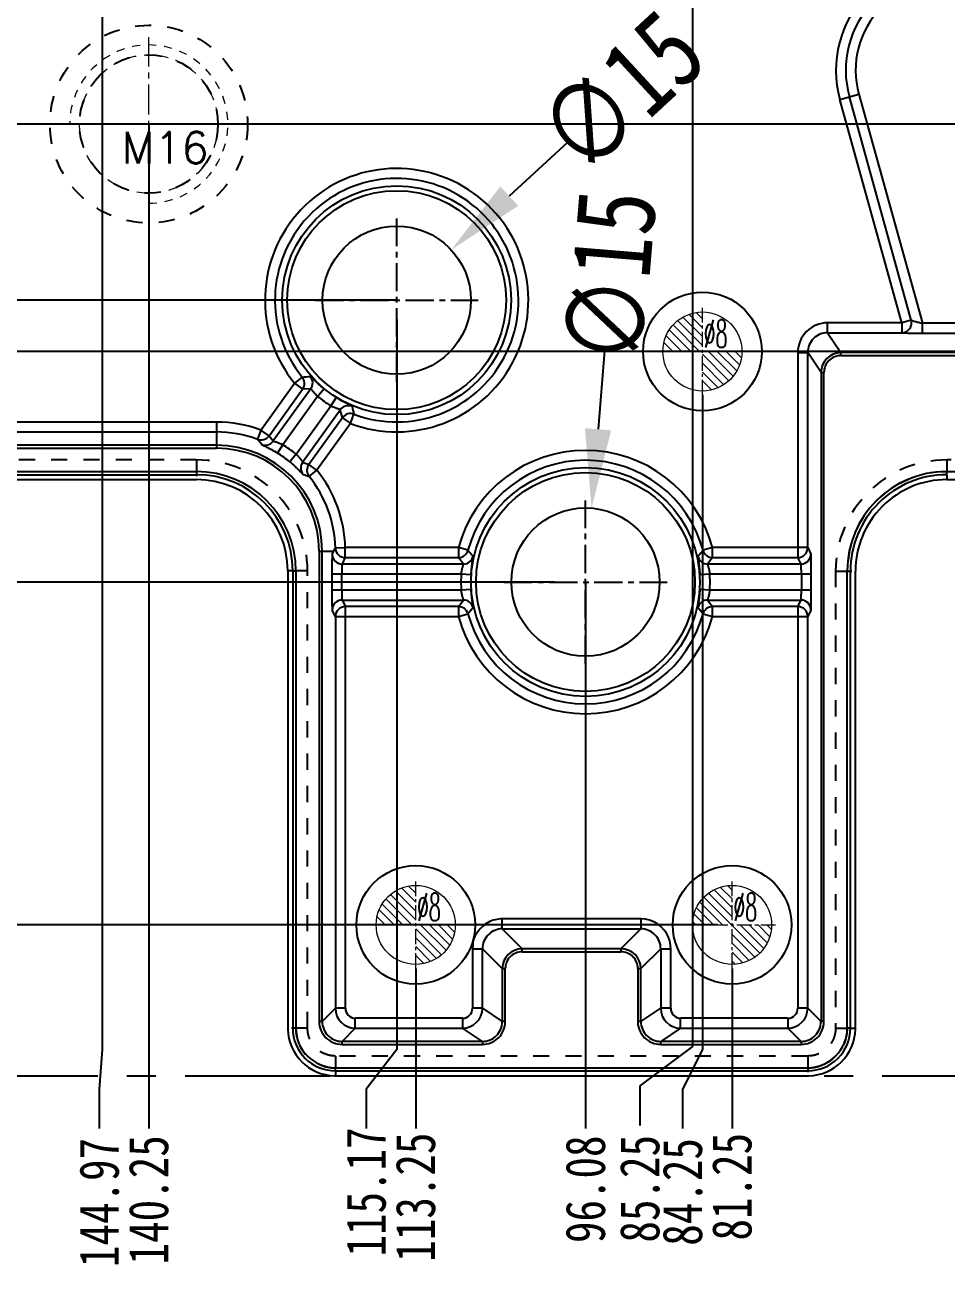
# Model space of a CAD drawing. Header units: millimetres. Extents: x -1265 to 1982, y -12197 to 1934.
# Drawn here: x -83.4 to 9.8, y -4244.5 to -4117.1 of the extents above; entities that cross this region are included whole.
import ezdxf
from ezdxf.enums import TextEntityAlignment as Align

# ---------------------------------------------------------------- set-up
doc = ezdxf.new("R2010")
doc.units = ezdxf.units.MM
doc.header["$LTSCALE"] = 16.335
doc.header["$PDMODE"] = 3
doc.header["$PDSIZE"] = 0.3125
doc.linetypes.add('CENTER', pattern=[0.6, 0.375, -0.075, 0.075, -0.075])
doc.linetypes.add('HIDDEN', pattern=[0.2, 0.1, -0.1])
doc.layers.get('0').update_dxf_attribs({"linetype": 'CONTINUOUS'})
doc.layers.get('Defpoints').update_dxf_attribs({"linetype": 'CONTINUOUS'})
doc.layers.add('DEFAULT_2', color=8, linetype='HIDDEN')
doc.layers.add('DIM', color=3, linetype='CONTINUOUS')
doc.layers.add('epin', color=13, linetype='CONTINUOUS', lineweight=9)
doc.layers.add('screw', color=33, linetype='CONTINUOUS', lineweight=13)
doc.styles.get("Standard").update_dxf_attribs({"font": 'txt', "width": 0.8})
doc.styles.add('TXT', font='txt.shx', dxfattribs={"bigfont": 'gbcbig.shx'})
doc.styles.add('TXT05', font='txt.shx', dxfattribs={"width": 0.5, "bigfont": 'gbcbig.shx'})
doc.dimstyles.new('11', dxfattribs={"dimtxt": 8, "dimasz": 8, "dimexe": 0, "dimexo": 0, "dimgap": 0, "dimtad": 0, "dimdsep": 46, "dimtxsty": 'Standard', "dimcen": 0, "dimclrd": 4, "dimclre": 4, "dimclrt": 6, "dimazin": 0, "dimtp": 0.01, "dimtm": 0.01, "dimtfac": 1, "dimtofl": 0, "dimtmove": 0, "dimatfit": 3, "dimfxl": 0, "dimtolj": 1, "dimarcsym": 0})

# ---------------------------------------------------------------- blocks, each defined once
blk = doc.blocks.new('screw_m16_g')
at = {"layer": 'screw', "color": 1, "linetype": 'CENTER', "ltscale": 0.497582}
for p, q in [((0, -8.8), (0, 8.8)), ((-8.8, 0), (8.8, 0))]:
    blk.add_line(p, q, dxfattribs=at)
at = {"layer": 'screw', "color": 33, "linetype": 'HIDDEN', "ltscale": 0.497582}
blk.add_circle((0, 0), 7, dxfattribs=at)
at = {"layer": 'screw', "color": 92, "linetype": 'HIDDEN', "ltscale": 0.497582}
blk.add_arc((0, 0), 8, 270, 180, dxfattribs=at)
at = {"layer": 'screw', "color": 6, "style": 'TXT'}
blk.add_text('M16', height=3.2, dxfattribs=at).set_placement((-2.72, -4))
blk = doc.blocks.new('*D669')
at = {"color": 4, "lineweight": -2}
blk.add_line((-28.59, -4128.96), (-34.46, -4134.39), dxfattribs=at)
at = {"color": 4}
blk.add_solid([(-35.37, -4133.41), (-33.56, -4135.37), (-40.34, -4139.82)], dxfattribs=at)
at = {"layer": 'Defpoints', "color": 0}
for p in [(-40.34, -4139.82), (-51.36, -4150)]:
    blk.add_point(p, dxfattribs=at)
at = {"color": 6, "insert": (-23.1, -4123.9), "char_height": 8, "attachment_point": 5, "rotation": 42.73}
blk.add_mtext('\\A1;∅15', dxfattribs=at)
blk = doc.blocks.new('*D670')
at = {"color": 4, "lineweight": -2}
blk.add_line((-24.83, -4150), (-25.48, -4157.97), dxfattribs=at)
at = {"color": 4}
blk.add_solid([(-26.81, -4157.86), (-24.16, -4158.08), (-26.14, -4165.95)], dxfattribs=at)
at = {"layer": 'Defpoints', "color": 0}
for p in [(-26.14, -4165.95), (-27.37, -4180.9)]:
    blk.add_point(p, dxfattribs=at)
at = {"color": 6, "insert": (-24.22, -4142.56), "char_height": 8, "attachment_point": 5, "rotation": 85.2991}
blk.add_mtext('\\A1;∅15', dxfattribs=at)
blk = doc.blocks.new('epin_ejp_8')
at = {"layer": 'epin'}
h = blk.add_hatch(dxfattribs=at)
h.set_pattern_fill('_ANSI31', color=123, scale=0.2, angle=90, style=0)
h.set_pattern_definition([(135, (-2636.1445, 786.8366), (-0.4490128, -0.4490128), [])])
h.paths.add_polyline_path([(0, 4, 0.414214), (-4, 0), (0, 0)])
h.paths.add_polyline_path([(4, 0), (0, 0), (0, -4, 0.414214)])
at = {"layer": 'epin', "color": 1, "linetype": 'CENTER', "ltscale": 0.248791}
for p, q in [((0, -4.4), (0, 4.4)), ((-4.4, 0), (4.4, 0))]:
    blk.add_line(p, q, dxfattribs=at)
at = {"layer": 'epin'}
blk.add_circle((0, 0), 4, dxfattribs=at)
at = {"layer": 'epin', "color": 6, "style": 'TXT05', "width": 0.5}
blk.add_text('%%c8', height=2.8, dxfattribs=at).set_placement((1.33, 1.8), align=Align.MIDDLE)
blk = doc.blocks.new('09')
at = {"layer": 'epin'}
blk.add_blockref('epin_ejp_8', (-84, 1927.64), dxfattribs=at)
blk = doc.blocks.new('*D763')
at = {"layer": 'Defpoints', "color": 0}
for p in [(69.32, -4030.59), (-11.93, -4212.5), (-11.93, -4228.71)]:
    blk.add_point(p, dxfattribs=at)
at = {"layer": 'DIM', "color": 4, "lineweight": -2}
blk.add_line((-11.93, -4212.5), (-11.93, -4228.71), dxfattribs=at)
at = {"layer": 'DIM', "color": 6, "insert": (-11.93, -4234.58), "char_height": 4, "attachment_point": 5, "rotation": 90}
blk.add_mtext('\\A1;81.25', dxfattribs=at)
blk = doc.blocks.new('*D764')
at = {"layer": 'Defpoints', "color": 0}
for p in [(69.32, -4030.59), (-14.93, -4154.5), (-16.93, -4228.71)]:
    blk.add_point(p, dxfattribs=at)
at = {"layer": 'DIM', "color": 4, "lineweight": -2}
for p, q in [((-14.93, -4154.5), (-14.93, -4220.71)), ((-14.93, -4220.71), (-16.93, -4224.71)), ((-16.93, -4224.71), (-16.93, -4228.71))]:
    blk.add_line(p, q, dxfattribs=at)
at = {"layer": 'DIM', "color": 6, "insert": (-16.93, -4235.11), "char_height": 4, "attachment_point": 5, "rotation": 90}
blk.add_mtext('\\A1;84.25', dxfattribs=at)
blk = doc.blocks.new('*D765')
at = {"layer": 'Defpoints', "color": 0}
for p in [(69.32, -4030.59), (-26.75, -4173.42), (-26.75, -4228.71)]:
    blk.add_point(p, dxfattribs=at)
at = {"layer": 'DIM', "color": 4, "lineweight": -2}
blk.add_line((-26.75, -4173.42), (-26.75, -4228.71), dxfattribs=at)
at = {"layer": 'DIM', "color": 6, "insert": (-26.75, -4234.84), "char_height": 4, "attachment_point": 5, "rotation": 90}
blk.add_mtext('\\A1;96.08', dxfattribs=at)
blk = doc.blocks.new('*D766')
at = {"layer": 'Defpoints', "color": 0}
for p in [(69.32, -4030.59), (-43.93, -4212.5), (-43.93, -4228.71)]:
    blk.add_point(p, dxfattribs=at)
at = {"layer": 'DIM', "color": 4, "lineweight": -2}
blk.add_line((-43.93, -4212.5), (-43.93, -4228.71), dxfattribs=at)
at = {"layer": 'DIM', "color": 6, "insert": (-43.93, -4235.64), "char_height": 4, "attachment_point": 5, "rotation": 90}
blk.add_mtext('\\A1;113.25', dxfattribs=at)
blk = doc.blocks.new('*D767')
at = {"layer": 'Defpoints', "color": 0}
for p in [(69.32, -4030.59), (-45.85, -4146.85), (-48.93, -4228.71)]:
    blk.add_point(p, dxfattribs=at)
at = {"layer": 'DIM', "color": 4, "lineweight": -2}
for p, q in [((-45.85, -4146.85), (-45.85, -4220.71)), ((-45.85, -4220.71), (-48.93, -4224.71)), ((-48.93, -4224.71), (-48.93, -4228.71))]:
    blk.add_line(p, q, dxfattribs=at)
at = {"layer": 'DIM', "color": 6, "insert": (-48.93, -4235.11), "char_height": 4, "attachment_point": 5, "rotation": 90}
blk.add_mtext('\\A1;115.17', dxfattribs=at)
blk = doc.blocks.new('*D768')
at = {"layer": 'Defpoints', "color": 0}
for p in [(69.32, -4030.59), (-70.93, -4127.1), (-70.93, -4228.71)]:
    blk.add_point(p, dxfattribs=at)
at = {"layer": 'DIM', "color": 4, "lineweight": -2}
blk.add_line((-70.93, -4127.1), (-70.93, -4228.71), dxfattribs=at)
at = {"layer": 'DIM', "color": 6, "insert": (-70.93, -4235.91), "char_height": 4, "attachment_point": 5, "rotation": 90}
blk.add_mtext('\\A1;140.25', dxfattribs=at)
blk = doc.blocks.new('*D769')
at = {"layer": 'Defpoints', "color": 0}
for p in [(69.32, -4030.59), (-75.65, -4077.13), (-75.93, -4228.71)]:
    blk.add_point(p, dxfattribs=at)
at = {"layer": 'DIM', "color": 4, "lineweight": -2}
for p, q in [((-75.65, -4077.13), (-75.65, -4220.71)), ((-75.65, -4220.71), (-75.93, -4224.71)), ((-75.93, -4224.71), (-75.93, -4228.71))]:
    blk.add_line(p, q, dxfattribs=at)
at = {"layer": 'DIM', "color": 6, "insert": (-75.93, -4236.18), "char_height": 4, "attachment_point": 5, "rotation": 90}
blk.add_mtext('\\A1;144.97', dxfattribs=at)
blk = doc.blocks.new('*D770')
at = {"layer": 'Defpoints', "color": 0}
for p in [(69.32, -4030.59), (-91.93, -4152.05), (-91.93, -4228.71)]:
    blk.add_point(p, dxfattribs=at)
at = {"layer": 'DIM', "color": 4, "lineweight": -2}
blk.add_line((-91.93, -4152.05), (-91.93, -4228.71), dxfattribs=at)
at = {"layer": 'DIM', "color": 6, "insert": (-91.93, -4235.64), "char_height": 4, "attachment_point": 5, "rotation": 90}
blk.add_mtext('\\A1;161.25', dxfattribs=at)
blk = doc.blocks.new('*D771')
at = {"layer": 'Defpoints', "color": 0}
for p in [(69.32, -4030.59), (-95.93, -4095.1), (-96.93, -4228.71)]:
    blk.add_point(p, dxfattribs=at)
at = {"layer": 'DIM', "color": 4, "lineweight": -2}
for p, q in [((-95.93, -4095.1), (-95.93, -4220.71)), ((-95.93, -4220.71), (-96.93, -4224.71)), ((-96.93, -4224.71), (-96.93, -4228.71))]:
    blk.add_line(p, q, dxfattribs=at)
at = {"layer": 'DIM', "color": 6, "insert": (-96.93, -4236.18), "char_height": 4, "attachment_point": 5, "rotation": 90}
blk.add_mtext('\\A1;165.25', dxfattribs=at)
blk = doc.blocks.new('*D772')
at = {"layer": 'Defpoints', "color": 0}
for p in [(69.32, -4030.59), (-124.93, -4116.28), (-124.93, -4228.71)]:
    blk.add_point(p, dxfattribs=at)
at = {"layer": 'DIM', "color": 4, "lineweight": -2}
blk.add_line((-124.93, -4116.28), (-124.93, -4228.71), dxfattribs=at)
at = {"layer": 'DIM', "color": 6, "insert": (-124.93, -4236.18), "char_height": 4, "attachment_point": 5, "rotation": 90}
blk.add_mtext('\\A1;194.25', dxfattribs=at)
blk = doc.blocks.new('*D773')
at = {"layer": 'Defpoints', "color": 0}
for p in [(69.32, -4030.59), (-127.91, -4075.93), (-129.93, -4228.71)]:
    blk.add_point(p, dxfattribs=at)
at = {"layer": 'DIM', "color": 4, "lineweight": -2}
for p, q in [((-127.91, -4075.93), (-127.91, -4220.71)), ((-127.91, -4220.71), (-129.93, -4224.71)), ((-129.93, -4224.71), (-129.93, -4228.71))]:
    blk.add_line(p, q, dxfattribs=at)
at = {"layer": 'DIM', "color": 6, "insert": (-129.93, -4236.18), "char_height": 4, "attachment_point": 5, "rotation": 90}
blk.add_mtext('\\A1;197.23', dxfattribs=at)
blk = doc.blocks.new('*D774')
at = {"layer": 'Defpoints', "color": 0}
for p in [(69.32, -4030.59), (-105.8, -4056.25), (-105.8, -4228.71)]:
    blk.add_point(p, dxfattribs=at)
at = {"layer": 'DIM', "color": 4, "lineweight": -2}
blk.add_line((-105.8, -4056.25), (-105.8, -4228.71), dxfattribs=at)
at = {"layer": 'DIM', "color": 6, "insert": (-105.8, -4235.64), "char_height": 4, "attachment_point": 5, "rotation": 90}
blk.add_mtext('\\A1;175.12', dxfattribs=at)
blk = doc.blocks.new('*D775')
at = {"layer": 'Defpoints', "color": 0}
for p in [(69.32, -4030.59), (-15.93, -4107.2), (-21.25, -4228.39)]:
    blk.add_point(p, dxfattribs=at)
at = {"layer": 'DIM', "color": 4, "lineweight": -2}
for p, q in [((-15.93, -4107.2), (-15.93, -4220.39)), ((-15.93, -4220.39), (-21.25, -4224.39)), ((-21.25, -4224.39), (-21.25, -4228.39))]:
    blk.add_line(p, q, dxfattribs=at)
at = {"layer": 'DIM', "color": 6, "insert": (-21.25, -4234.79), "char_height": 4, "attachment_point": 5, "rotation": 90}
blk.add_mtext('\\A1;85.25', dxfattribs=at)
blk = doc.blocks.new('*D783')
at = {"layer": 'Defpoints', "color": 0}
for p in [(69.32, -4030.59), (-143.14, -4127.1), (60.27, -4127.1)]:
    blk.add_point(p, dxfattribs=at)
at = {"layer": 'DIM', "color": 4, "lineweight": -2}
blk.add_line((60.27, -4127.1), (-143.14, -4127.1), dxfattribs=at)
at = {"layer": 'DIM', "color": 6, "insert": (-149.01, -4127.1), "char_height": 4, "attachment_point": 5}
blk.add_mtext('\\A1;96.51', dxfattribs=at)
blk = doc.blocks.new('*D784')
at = {"layer": 'Defpoints', "color": 0}
for p in [(69.32, -4030.59), (-143.14, -4144.91), (-45.85, -4144.91)]:
    blk.add_point(p, dxfattribs=at)
at = {"layer": 'DIM', "color": 4, "lineweight": -2}
blk.add_line((-45.85, -4144.91), (-143.14, -4144.91), dxfattribs=at)
at = {"layer": 'DIM', "color": 6, "insert": (-150.08, -4144.91), "char_height": 4, "attachment_point": 5}
blk.add_mtext('\\A1;114.32', dxfattribs=at)
blk = doc.blocks.new('*D785')
at = {"layer": 'Defpoints', "color": 0}
for p in [(69.32, -4030.59), (-143.14, -4150.1), (42.67, -4150.1)]:
    blk.add_point(p, dxfattribs=at)
at = {"layer": 'DIM', "color": 4, "lineweight": -2}
blk.add_line((42.67, -4150.1), (-143.14, -4150.1), dxfattribs=at)
at = {"layer": 'DIM', "color": 6, "insert": (-149.54, -4150.1), "char_height": 4, "attachment_point": 5}
blk.add_mtext('\\A1;119.51', dxfattribs=at)
blk = doc.blocks.new('*D786')
at = {"layer": 'Defpoints', "color": 0}
for p in [(69.32, -4030.59), (-143.14, -4173.42), (-29.88, -4173.42)]:
    blk.add_point(p, dxfattribs=at)
at = {"layer": 'DIM', "color": 4, "lineweight": -2}
blk.add_line((-29.88, -4173.42), (-143.14, -4173.42), dxfattribs=at)
at = {"layer": 'DIM', "color": 6, "insert": (-150.61, -4173.42), "char_height": 4, "attachment_point": 5}
blk.add_mtext('\\A1;142.83', dxfattribs=at)
blk = doc.blocks.new('*D787')
at = {"layer": 'Defpoints', "color": 0}
for p in [(69.32, -4030.59), (-143.14, -4208.1), (-13.39, -4208.1)]:
    blk.add_point(p, dxfattribs=at)
at = {"layer": 'DIM', "color": 4, "lineweight": -2}
blk.add_line((-13.39, -4208.1), (-143.14, -4208.1), dxfattribs=at)
at = {"layer": 'DIM', "color": 6, "insert": (-150.08, -4208.1), "char_height": 4, "attachment_point": 5}
blk.add_mtext('\\A1;177.51', dxfattribs=at)

msp = doc.modelspace()

# ---------------------------------------------------------------- linework, layer by layer
at = {"color": 7, "linetype": 'Continuous'}
for p, q in [((-1.024, -4124.601), (0.891, -4124.07)), ((0.891, -4124.07), (7.318, -4147.242)), ((5.243, -4147.197), (-1.024, -4124.601)), ((6.2, -4146.932), (-0.066, -4124.335)), ((6.2, -4146.932), (5.243, -4147.197)), ((-2.267, -4148.202), (-2.267, -4147.197)), ((5.243, -4147.197), (-2.267, -4147.197)), ((-2.267, -4148.202), (-0.924, -4150.216)), ((-2.267, -4148.202), (5.243, -4148.202)), ((5.243, -4147.197), (5.243, -4148.202)), ((7.318, -4148.247), (7.318, -4147.242)), ((14.23, -4147.242), (7.318, -4147.242)), ((7.318, -4148.247), (14.23, -4148.247)), ((-5.281, -4150.212), (-5.281, -4170.943)), ((-5.281, -4150.212), (-4.276, -4150.212)), ((-4.276, -4169.939), (-4.276, -4150.212)), ((-2.933, -4152.226), (-4.276, -4150.212)), ((-0.924, -4150.518), (-0.924, -4150.216)), ((12.26, -4150.216), (-0.924, -4150.216)), ((-0.924, -4150.518), (12.26, -4150.518)), ((-2.933, -4152.226), (-2.933, -4217.876)), ((-2.933, -4152.226), (-2.632, -4152.226)), ((-2.632, -4217.876), (-2.632, -4152.226)), ((-59.58, -4158.044), (-56.183, -4153.318)), ((-55.404, -4152.684), (-56.183, -4153.318)), ((-56.183, -4153.318), (-55.367, -4153.904)), ((-58.764, -4158.63), (-55.367, -4153.904)), ((-54.537, -4153.871), (-58.333, -4159.152)), ((-53.852, -4154.64), (-57.366, -4159.529)), ((-54.537, -4153.871), (-55.367, -4153.904)), ((-53.852, -4154.64), (-53.214, -4153.865)), ((-51.99, -4154.744), (-52.522, -4155.596)), ((-56.036, -4160.485), (-52.522, -4155.596)), ((-55.371, -4161.281), (-51.575, -4156)), ((-51.342, -4156.797), (-51.575, -4156)), ((-64.091, -4157.239), (-122.407, -4157.239)), ((-64.091, -4157.239), (-64.091, -4159.888)), ((-51.342, -4156.797), (-54.739, -4161.523)), ((-51.342, -4156.797), (-50.526, -4157.384)), ((-50.526, -4157.384), (-50.174, -4156.443)), ((-122.407, -4158.244), (-64.091, -4158.244)), ((-59.58, -4158.044), (-59.927, -4158.986)), ((-58.764, -4158.63), (-59.58, -4158.044)), ((-58.764, -4158.63), (-58.333, -4159.152)), ((-50.526, -4157.384), (-53.923, -4162.109)), ((-64.091, -4159.586), (-124.42, -4159.586)), ((-124.42, -4159.888), (-64.091, -4159.888)), ((-59.539, -4159.491), (-59.927, -4158.986)), ((-57.899, -4160.381), (-57.366, -4159.529)), ((-56.036, -4160.485), (-56.674, -4161.261)), ((-132.431, -4162.247), (-66.101, -4162.247)), ((-55.371, -4161.281), (-54.739, -4161.523)), ((-53.923, -4162.109), (-54.739, -4161.523)), ((-54.706, -4162.739), (-53.923, -4162.109)), ((9.776, -4162.247), (28.41, -4162.247)), ((9.791, -4162.564), (9.791, -4162.307)), ((-132.768, -4163.064), (-66.101, -4163.064)), ((-132.447, -4162.564), (-66.101, -4162.564)), ((9.791, -4163.064), (271.596, -4163.064)), ((-52.052, -4169.966), (-51.048, -4169.939)), ((-51.048, -4170.943), (-51.048, -4169.939)), ((-39.613, -4169.939), (-51.048, -4169.939)), ((-39.613, -4169.939), (-39.613, -4170.943)), ((-38.643, -4170.202), (-39.613, -4169.939)), ((-13.897, -4169.939), (-14.866, -4170.202)), ((-13.897, -4170.943), (-13.897, -4169.939)), ((-4.276, -4169.939), (-13.897, -4169.939)), ((-4.276, -4169.939), (-3.948, -4170.594)), ((-53.692, -4170.287), (-53.692, -4217.876)), ((-53.692, -4170.287), (-52.221, -4170.287)), ((-53.39, -4217.876), (-53.39, -4170.287)), ((-52.375, -4170.594), (-52.221, -4170.287)), ((-51.217, -4171.291), (-51.37, -4171.599)), ((-51.048, -4170.943), (-51.217, -4171.291)), ((-51.048, -4170.943), (-39.613, -4170.943)), ((-39.101, -4171.599), (-39.613, -4170.943)), ((-13.897, -4170.943), (-14.409, -4171.599)), ((-13.897, -4170.943), (-5.281, -4170.943)), ((-4.953, -4171.599), (-5.281, -4170.943)), ((-56.868, -4172.297), (-56.868, -4218.543)), ((-56.368, -4172.297), (-56.368, -4218.543)), ((-56.368, -4172.297), (-56.109, -4172.297)), ((-56.051, -4172.297), (-56.051, -4218.527)), ((-52.409, -4172.603), (-52.409, -4174.241)), ((-52.409, -4172.603), (-39.326, -4172.603)), ((-51.404, -4174.241), (-51.404, -4172.603)), ((-39.101, -4171.599), (-51.37, -4171.599)), ((-39.326, -4172.603), (-38.324, -4172.668)), ((-15.186, -4172.668), (-14.183, -4172.603)), ((-4.953, -4171.599), (-14.409, -4171.599)), ((-14.183, -4172.603), (-3.914, -4172.603)), ((-4.919, -4172.603), (-4.919, -4174.241)), ((-3.914, -4174.241), (-3.914, -4172.603)), ((-0.273, -4218.527), (-0.273, -4172.295)), ((0.044, -4218.543), (0.044, -4172.311)), ((0.544, -4218.543), (0.544, -4172.31)), ((-39.326, -4174.241), (-52.409, -4174.241)), ((-38.324, -4174.176), (-39.326, -4174.241)), ((-14.183, -4174.241), (-15.186, -4174.176)), ((-3.914, -4174.241), (-14.183, -4174.241)), ((-52.048, -4176.905), (-52.375, -4176.25)), ((-51.37, -4175.246), (-51.043, -4175.901)), ((-51.37, -4175.246), (-39.101, -4175.246)), ((-51.043, -4216.534), (-51.043, -4175.901)), ((-39.613, -4175.901), (-51.043, -4175.901)), ((-39.613, -4175.901), (-39.101, -4175.246)), ((-39.613, -4175.901), (-39.613, -4176.905)), ((-14.409, -4175.246), (-13.897, -4175.901)), ((-14.409, -4175.246), (-4.953, -4175.246)), ((-13.897, -4176.905), (-13.897, -4175.901)), ((-5.281, -4175.901), (-13.897, -4175.901)), ((-5.281, -4175.901), (-4.953, -4175.246)), ((-5.281, -4175.901), (-5.281, -4216.534)), ((-3.948, -4176.25), (-4.276, -4176.905)), ((-52.048, -4176.905), (-52.048, -4216.534)), ((-52.048, -4176.905), (-39.613, -4176.905)), ((-39.613, -4176.905), (-38.643, -4176.643)), ((-14.866, -4176.643), (-13.897, -4176.905)), ((-13.897, -4176.905), (-4.276, -4176.905)), ((-4.276, -4216.534), (-4.276, -4176.905)), ((-35.172, -4208.502), (-35.172, -4207.497)), ((-21.152, -4207.497), (-35.172, -4207.497)), ((-21.152, -4207.497), (-21.152, -4208.502)), ((-35.172, -4208.502), (-33.158, -4210.516)), ((-35.172, -4208.502), (-21.152, -4208.502)), ((-23.166, -4210.516), (-21.152, -4208.502)), ((-38.186, -4210.511), (-37.181, -4210.511)), ((-38.186, -4210.512), (-38.186, -4216.534)), ((-35.167, -4212.526), (-37.181, -4210.511)), ((-37.181, -4216.534), (-37.181, -4210.511)), ((-33.158, -4210.818), (-33.158, -4210.516)), ((-23.166, -4210.516), (-33.158, -4210.516)), ((-33.158, -4210.818), (-23.166, -4210.818)), ((-23.166, -4210.516), (-23.166, -4210.818)), ((-19.142, -4210.511), (-21.157, -4212.526)), ((-19.142, -4210.511), (-19.142, -4216.534)), ((-19.142, -4210.511), (-18.138, -4210.511)), ((-18.138, -4216.534), (-18.138, -4210.512)), ((-35.167, -4212.526), (-35.167, -4217.877)), ((-35.167, -4212.526), (-34.866, -4212.526)), ((-34.866, -4217.877), (-34.866, -4212.526)), ((-21.458, -4212.526), (-21.458, -4217.877)), ((-21.458, -4212.526), (-21.157, -4212.526)), ((-21.157, -4217.877), (-21.157, -4212.526)), ((-53.39, -4217.876), (-52.048, -4216.534)), ((-51.043, -4216.534), (-52.048, -4216.534)), ((-37.181, -4216.534), (-38.186, -4216.534)), ((-37.181, -4216.534), (-35.167, -4217.877)), ((-21.157, -4217.877), (-19.142, -4216.534)), ((-18.138, -4216.534), (-19.142, -4216.534)), ((-4.276, -4216.534), (-5.281, -4216.534)), ((-4.276, -4216.534), (-2.933, -4217.876)), ((-53.39, -4217.876), (-53.692, -4217.876)), ((-50.038, -4218.544), (-50.038, -4217.539)), ((-39.191, -4217.539), (-50.038, -4217.539)), ((-39.191, -4217.539), (-39.191, -4218.544)), ((-34.866, -4217.877), (-35.167, -4217.877)), ((-21.157, -4217.877), (-21.458, -4217.877)), ((-17.133, -4218.544), (-17.133, -4217.539)), ((-6.286, -4217.539), (-17.133, -4217.539)), ((-6.286, -4217.539), (-6.286, -4218.544)), ((-2.632, -4217.876), (-2.933, -4217.876)), ((-50.038, -4218.544), (-51.38, -4219.886)), ((-50.038, -4218.544), (-39.191, -4218.544)), ((-37.177, -4219.886), (-39.191, -4218.544)), ((-17.133, -4218.544), (-19.147, -4219.886)), ((-17.133, -4218.544), (-6.286, -4218.544)), ((-4.943, -4219.886), (-6.286, -4218.544)), ((0.044, -4218.543), (-0.213, -4218.543)), ((-51.38, -4220.188), (-51.38, -4219.886)), ((-37.177, -4219.886), (-51.38, -4219.886)), ((-51.38, -4220.188), (-37.177, -4220.188)), ((-37.177, -4219.886), (-37.177, -4220.188)), ((-19.147, -4220.188), (-19.147, -4219.886)), ((-4.943, -4219.886), (-19.147, -4219.886)), ((-19.147, -4220.188), (-4.943, -4220.188)), ((-4.943, -4219.886), (-4.943, -4220.188)), ((-52.047, -4222.864), (-52.047, -4222.607)), ((-52.047, -4222.864), (-4.277, -4222.864)), ((-52.047, -4223.364), (-4.277, -4223.364)), ((-52.031, -4222.547), (-4.293, -4222.547))]:
    msp.add_line(p, q, dxfattribs=at)
at = {"color": 1, "linetype": 'CENTER', "ltscale": 0.466483}
for p, q in [((-45.85, -4153.16), (-45.85, -4136.66)), ((-54.1, -4144.91), (-37.6, -4144.91)), ((-26.755, -4181.672), (-26.755, -4165.172)), ((-35.005, -4173.422), (-18.505, -4173.422))]:
    msp.add_line(p, q, dxfattribs=at)
at = {"color": 1, "linetype": 'CENTER', "ltscale": 2.398001}
msp.add_line((-137.768, -4223.364, 0), (276.417, -4223.364), dxfattribs=at)
at = {"color": 7, "linetype": 'Continuous'}
for centre, radius in [((-45.85, -4144.91), 11.574), ((-45.85, -4144.91), 11.072), ((-14.928, -4150.099), 6), ((-26.755, -4173.422), 11.574), ((-26.755, -4173.422), 11.072), ((-43.928, -4208.099), 6), ((-11.926, -4208.099), 6)]:
    msp.add_circle(centre, radius, dxfattribs=at)
at = {"color": 2, "linetype": 'Continuous'}
for centre in [(-45.85, -4144.91), (-26.755, -4173.422)]:
    msp.add_circle(centre, 7.5, dxfattribs=at)
at = {"color": 7, "linetype": 'Continuous'}
for centre, radius, start, end in [((9.601, -4121.654), 11.026, 135.497, 195.503), ((9.601, -4121.654), 10.032, 135.49736, 195.50264), ((9.601, -4121.654), 9.039, 135.49633, 195.50367), ((-45.85, -4144.91), 13.321, 249.44796, 219.13398), ((-45.85, -4144.91), 12.317, 249.44796, 219.13398), ((5.217, -4147.193), 1.017, 0.00745, 14.88958), ((-2.267, -4150.212), 3.014, 90.00287, 180.01683), ((-2.267, -4150.211), 2.009, 89.98699, 180.03483), ((-0.924, -4152.226), 2.01, 90.00436, 180.00385), ((-0.924, -4152.226), 1.708, 90.00254, 180.01827), ((-73.706, -3912.325), 241.054, 274.35409, 274.54627), ((-56.185, -4153.319), 1.006, 324.40678, 39.15977), ((-55.354, -4153.285), 1.006, 324.35432, 41.3271), ((-45.85, -4144.91), 12.598, 230.5635, 238.01844), ((-50.759, -4156.588), 1.006, 67.20037, 144.22744), ((52.833, -4130.196), 106.298, 193.86052, 194.29602), ((-64.091, -4170.287), 13.048, 69.77363, 90), ((-50.527, -4157.386), 1.006, 69.42202, 144.17436), ((-64.091, -4170.287), 12.043, 69.77363, 90), ((-59.579, -4158.042), 1.006, 249.78128, 324.20519), ((-64.091, -4170.287), 10.7, 0, 90), ((-64.091, -4170.287), 10.399, 0, 90), ((-59.149, -4158.565), 1.005, 247.12686, 324.2775), ((-64.091, -4170.287), 12.686, 50.58941, 57.99254), ((-64.091, -4170.287), 11.681, 50.58941, 57.99254), ((-26.755, -4173.422), 13.321, 15.15699, 164.84301), ((-26.755, -4173.422), 12.317, 15.15699, 164.84301), ((-66.101, -4172.297), 10.05, 0, 90), ((-54.555, -4161.867), 1.005, 144.30425, 221.40021), ((-53.922, -4162.108), 1.006, 144.37471, 218.80021), ((-64.091, -4170.287), 13.048, 1.52579, 38.80831), ((-66.101, -4172.297), 9.733, 0, 90), ((-66.101, -4172.297), 9.233, 0, 90), ((19.847, -3944.127), 230.975, 251.011, 251.1692), ((-64.091, -4170.287), 12.043, 1.52579, 38.80831), ((9.791, -4172.31), 9.746, 89.99404, 180.00596), ((9.791, -4172.31), 9.246, 89.99855, 180.00145), ((-83.132, -4153.752), 35.055, 331.85677, 332.44936), ((-51.047, -4169.939), 1.005, 181.55898, 271.52646), ((-5.281, -4169.938), 1.005, 270.01127, 359.96254), ((-51.37, -4170.593), 1.005, 180.0552, 269.97098), ((-39.615, -4169.938), 1.006, 270.11581, 344.8688), ((-39.102, -4170.593), 1.006, 270.06334, 347.03613), ((145.844, -4015.051), 241.054, 220.06312, 220.2553), ((-208.369, -4006.81), 253.259, 319.64008, 319.82274), ((-14.407, -4170.593), 1.006, 192.9094, 269.93647), ((-13.895, -4169.938), 1.006, 195.18598, 269.88372), ((-4.954, -4170.593), 1.005, 270.02902, 359.9448), ((-26.755, -4173.422), 12.598, 176.27253, 183.72747), ((-26.755, -4173.422), 12.598, 356.27253, 3.72747), ((-51.37, -4176.251), 1.005, 90.02902, 179.9448), ((-51.043, -4176.906), 1.005, 90.01127, 179.96254), ((-39.615, -4176.906), 1.006, 15.13119, 89.88393), ((-39.102, -4176.251), 1.006, 12.9094, 89.93647), ((42.793, -4244.964), 106.3, 139.56964, 140.00513), ((-14.407, -4176.251), 1.006, 90.06334, 167.03613), ((-13.895, -4176.906), 1.006, 90.116, 164.81402), ((-5.281, -4176.906), 1.005, 0.03746, 89.98873), ((-4.954, -4176.251), 1.005, 0.0552, 89.97098), ((-26.755, -4173.422), 13.321, 195.15699, 344.84301), ((-26.755, -4173.422), 12.317, 195.15699, 344.84301), ((-21.151, -4210.51), 3.013, 22.5241, 90.01426), ((-35.173, -4210.51), 2.008, 89.96413, 180.03587), ((-21.15, -4210.51), 2.008, 359.96413, 90.03587), ((-33.158, -4212.526), 2.009, 90.00036, 179.99964), ((-33.158, -4212.525), 1.708, 89.98821, 180.01179), ((-23.166, -4212.526), 2.009, 0.00039, 89.99961), ((-23.166, -4212.525), 1.708, 359.98821, 90.01179), ((-50.038, -4216.534), 2.01, 180.00872, 269.99128), ((-50.038, -4216.534), 1.005, 179.99638, 270.00362), ((-39.191, -4216.534), 2.01, 270.01308, 359.98692), ((-39.191, -4216.534), 1.005, 269.98912, 359.99997), ((-17.132, -4216.534), 2.01, 180.01308, 269.98692), ((-17.133, -4216.534), 1.005, 180.00003, 270.01088), ((-6.286, -4216.534), 2.01, 270.00872, 359.99128), ((-6.285, -4216.534), 1.005, 269.99638, 0.00362), ((-51.381, -4217.877), 2.311, 179.99614, 270.00386), ((-51.381, -4217.877), 2.009, 179.99269, 270.00731), ((-37.176, -4217.877), 2.311, 269.9834, 359.99733), ((-37.176, -4217.877), 2.009, 269.98194, 0.00388), ((-19.147, -4217.877), 2.311, 180.00376, 270.01586), ((-19.147, -4217.877), 2.009, 179.99612, 270.01806), ((-4.943, -4217.877), 2.311, 269.99614, 0.00386), ((-4.943, -4217.877), 2.009, 269.99269, 0.00731), ((-52.092, -4218.543), 4.776, 180.00054, 181.33347), ((-52.047, -4218.543), 4.821, 181.31755, 268.68268), ((-52.047, -4218.543), 4.321, 180.00032, 269.99968), ((-4.277, -4218.543), 4.321, 270.00032, 359.99968), ((-4.276, -4218.543), 4.821, 271.31755, 358.68268), ((-4.232, -4218.543), 4.776, 358.66675, 359.99946), ((-52.047, -4218.588), 4.776, 268.66675, 269.99946), ((-4.277, -4218.588), 4.776, 270.00054, 271.33347)]:
    msp.add_arc(centre, radius, start, end, dxfattribs=at)
for centre, major_axis, start_param, end_param in [((9.778, -4172.298), (7.109, -7.109), 2.3563275, 3.9268578), ((-52.03, -4218.526), (-2.843, -2.843), 5.4979234, 7.0684472), ((-4.294, -4218.526), (2.843, -2.843), 5.4979234, 7.0684472)]:
    msp.add_ellipse(centre, major_axis=major_axis, ratio=0.9996955, start_param=start_param, end_param=end_param, dxfattribs=at)
for points, knots in [([(6.2, -4146.932), (6.244, -4146.954), (6.377, -4146.993), (6.621, -4147.066), (6.948, -4147.151), (7.19, -4147.211), (7.318, -4147.242)], [0, 0, 0, 0, 0.1257501, 0.3560367, 0.6598308, 1, 1, 1, 1]), ([(5.243, -4148.202), (5.325, -4148.215), (5.567, -4148.222), (6.019, -4148.238), (6.628, -4148.245), (7.079, -4148.247), (7.318, -4148.247)], [0, 0, 0, 0, 0.1199958, 0.3488621, 0.6547261, 1, 1, 1, 1]), ([(5.244, -4148.202), (5.49, -4148.201), (5.893, -4148.037), (6.173, -4147.593), (6.235, -4147.325), (6.235, -4147.193)], [0, 0, 0, 0, 0.4796164, 0.7443194, 1, 1, 1, 1]), ([(-53.214, -4153.865), (-53.4, -4153.712), (-53.663, -4153.485), (-53.986, -4153.187), (-54.185, -4152.998), (-54.346, -4152.845), (-54.466, -4152.724), (-54.545, -4152.663), (-54.584, -4152.619), (-54.599, -4152.621)], [0, 0, 0, 0, 0.3871244, 0.5591132, 0.707892, 0.8289524, 0.9192397, 0.9764607, 1, 1, 1, 1]), ([(-53.852, -4154.64), (-53.947, -4154.552), (-54.077, -4154.415), (-54.233, -4154.234), (-54.33, -4154.114), (-54.408, -4154.016), (-54.468, -4153.937), (-54.504, -4153.898), (-54.529, -4153.868), (-54.537, -4153.871)], [0, 0, 0, 0, 0.3756608, 0.5469394, 0.6979182, 0.8221402, 0.9157685, 0.9756921, 1, 1, 1, 1]), ([(-50.37, -4155.66), (-50.374, -4155.646), (-50.428, -4155.622), (-50.51, -4155.567), (-50.663, -4155.492), (-50.86, -4155.388), (-51.103, -4155.26), (-51.488, -4155.048), (-51.787, -4154.872), (-51.99, -4154.744)], [0, 0, 0, 0, 0.0235178, 0.0807131, 0.1709958, 0.2920748, 0.4409343, 0.6129602, 1, 1, 1, 1]), ([(-51.575, -4156), (-51.575, -4155.991), (-51.611, -4155.978), (-51.659, -4155.956), (-51.754, -4155.924), (-51.871, -4155.881), (-52.016, -4155.827), (-52.238, -4155.737), (-52.409, -4155.657), (-52.522, -4155.596)], [0, 0, 0, 0, 0.0243079, 0.0842316, 0.1778598, 0.3020818, 0.4530606, 0.6243392, 1, 1, 1, 1]), ([(-59.539, -4159.492), (-59.53, -4159.504), (-59.479, -4159.522), (-59.389, -4159.574), (-59.235, -4159.644), (-59.035, -4159.744), (-58.79, -4159.869), (-58.403, -4160.077), (-58.103, -4160.253), (-57.899, -4160.381)], [0, 0, 0, 0, 0.0234553, 0.080971, 0.1715281, 0.2927367, 0.4415629, 0.613433, 1, 1, 1, 1]), ([(-58.333, -4159.152), (-58.329, -4159.16), (-58.293, -4159.164), (-58.24, -4159.186), (-58.143, -4159.211), (-58.022, -4159.251), (-57.876, -4159.301), (-57.652, -4159.389), (-57.48, -4159.467), (-57.366, -4159.529)], [0, 0, 0, 0, 0.0245929, 0.0857705, 0.1803758, 0.3050612, 0.4559254, 0.626586, 1, 1, 1, 1]), ([(-56.036, -4160.485), (-55.942, -4160.573), (-55.812, -4160.711), (-55.658, -4160.895), (-55.564, -4161.018), (-55.488, -4161.12), (-55.433, -4161.203), (-55.395, -4161.247), (-55.38, -4161.28), (-55.371, -4161.281)], [0, 0, 0, 0, 0.3734141, 0.5440746, 0.6949388, 0.8196242, 0.9142294, 0.9754071, 1, 1, 1, 1]), ([(-56.674, -4161.261), (-56.489, -4161.414), (-56.226, -4161.642), (-55.905, -4161.943), (-55.709, -4162.135), (-55.55, -4162.293), (-55.435, -4162.416), (-55.356, -4162.485), (-55.323, -4162.528), (-55.309, -4162.532)], [0, 0, 0, 0, 0.3866405, 0.558473, 0.7072211, 0.828414, 0.9189783, 0.9765215, 1, 1, 1, 1]), ([(-52.388, -4170.767), (-52.398, -4171.014), (-52.406, -4171.626), (-52.409, -4172.238), (-52.409, -4172.603)], [0, 0, 0, 0, 0.4038162, 1, 1, 1, 1]), ([(-52.375, -4170.594), (-52.383, -4170.609), (-52.38, -4170.67), (-52.387, -4170.726), (-52.388, -4170.767)], [0, 0, 0, 0, 0.2933852, 1, 1, 1, 1]), ([(-38.324, -4172.668), (-38.308, -4172.429), (-38.277, -4172.083), (-38.225, -4171.647), (-38.187, -4171.375), (-38.156, -4171.155), (-38.128, -4170.986), (-38.125, -4170.887), (-38.112, -4170.83), (-38.122, -4170.819)], [0, 0, 0, 0, 0.3871381, 0.5591291, 0.7079046, 0.8289598, 0.9192429, 0.9764617, 1, 1, 1, 1]), ([(-15.388, -4170.819), (-15.397, -4170.83), (-15.385, -4170.887), (-15.382, -4170.986), (-15.353, -4171.155), (-15.323, -4171.375), (-15.285, -4171.647), (-15.232, -4172.083), (-15.201, -4172.429), (-15.186, -4172.668)], [0, 0, 0, 0, 0.0235174, 0.0807113, 0.1709902, 0.2920642, 0.4409186, 0.6129449, 1, 1, 1, 1]), ([(-3.914, -4172.603), (-3.914, -4172.352), (-3.916, -4171.987), (-3.92, -4171.522), (-3.923, -4171.224), (-3.93, -4170.977), (-3.932, -4170.788), (-3.944, -4170.67), (-3.941, -4170.609), (-3.948, -4170.594)], [0, 0, 0, 0, 0.3747261, 0.5448771, 0.6948789, 0.8193448, 0.9138682, 0.9747284, 1, 1, 1, 1]), ([(-51.37, -4171.599), (-51.377, -4171.605), (-51.377, -4171.638), (-51.386, -4171.696), (-51.39, -4171.791), (-51.395, -4171.913), (-51.399, -4172.062), (-51.403, -4172.295), (-51.404, -4172.478), (-51.404, -4172.603)], [0, 0, 0, 0, 0.026378, 0.0879337, 0.1820645, 0.3058672, 0.4557909, 0.6258521, 1, 1, 1, 1]), ([(-39.326, -4172.603), (-39.31, -4172.475), (-39.275, -4172.29), (-39.218, -4172.057), (-39.178, -4171.908), (-39.144, -4171.788), (-39.114, -4171.692), (-39.104, -4171.641), (-39.094, -4171.603), (-39.101, -4171.599)], [0, 0, 0, 0, 0.3756606, 0.5469393, 0.6979181, 0.8221402, 0.9157685, 0.9756921, 1, 1, 1, 1]), ([(-14.409, -4171.599), (-14.416, -4171.603), (-14.405, -4171.641), (-14.395, -4171.692), (-14.366, -4171.788), (-14.332, -4171.908), (-14.291, -4172.057), (-14.235, -4172.29), (-14.2, -4172.475), (-14.183, -4172.603)], [0, 0, 0, 0, 0.0243079, 0.0842315, 0.1778598, 0.3020819, 0.4530607, 0.6243394, 1, 1, 1, 1]), ([(-4.919, -4172.603), (-4.919, -4172.478), (-4.92, -4172.295), (-4.925, -4172.062), (-4.928, -4171.913), (-4.934, -4171.791), (-4.937, -4171.696), (-4.947, -4171.638), (-4.947, -4171.605), (-4.953, -4171.599)], [0, 0, 0, 0, 0.3741479, 0.5442091, 0.6941328, 0.8179355, 0.9120663, 0.973622, 1, 1, 1, 1]), ([(-52.409, -4174.241), (-52.409, -4174.492), (-52.408, -4174.857), (-52.404, -4175.323), (-52.4, -4175.621), (-52.394, -4175.867), (-52.392, -4176.056), (-52.38, -4176.174), (-52.383, -4176.235), (-52.375, -4176.25)], [0, 0, 0, 0, 0.374726, 0.544877, 0.6948788, 0.8193447, 0.9138681, 0.9747284, 1, 1, 1, 1]), ([(-51.404, -4174.241), (-51.404, -4174.367), (-51.403, -4174.549), (-51.399, -4174.782), (-51.395, -4174.931), (-51.39, -4175.053), (-51.386, -4175.149), (-51.377, -4175.206), (-51.377, -4175.239), (-51.37, -4175.246)], [0, 0, 0, 0, 0.3741479, 0.5442091, 0.6941328, 0.8179355, 0.9120663, 0.973622, 1, 1, 1, 1]), ([(-39.101, -4175.246), (-39.094, -4175.241), (-39.104, -4175.204), (-39.114, -4175.152), (-39.144, -4175.056), (-39.178, -4174.936), (-39.218, -4174.787), (-39.275, -4174.554), (-39.31, -4174.369), (-39.326, -4174.241)], [0, 0, 0, 0, 0.0243079, 0.0842315, 0.1778598, 0.3020819, 0.4530607, 0.6243394, 1, 1, 1, 1]), ([(-38.122, -4176.026), (-38.112, -4176.015), (-38.125, -4175.957), (-38.128, -4175.858), (-38.156, -4175.69), (-38.187, -4175.47), (-38.225, -4175.197), (-38.277, -4174.761), (-38.308, -4174.416), (-38.324, -4174.176)], [0, 0, 0, 0, 0.0235174, 0.0807113, 0.1709902, 0.2920642, 0.4409186, 0.6129449, 1, 1, 1, 1]), ([(-15.186, -4174.176), (-15.201, -4174.416), (-15.232, -4174.762), (-15.285, -4175.197), (-15.323, -4175.47), (-15.353, -4175.689), (-15.382, -4175.858), (-15.385, -4175.957), (-15.397, -4176.015), (-15.388, -4176.026)], [0, 0, 0, 0, 0.3871381, 0.5591291, 0.7079046, 0.8289598, 0.9192429, 0.9764617, 1, 1, 1, 1]), ([(-14.183, -4174.241), (-14.2, -4174.369), (-14.235, -4174.554), (-14.291, -4174.787), (-14.332, -4174.936), (-14.366, -4175.056), (-14.395, -4175.152), (-14.405, -4175.204), (-14.416, -4175.241), (-14.409, -4175.246)], [0, 0, 0, 0, 0.3756606, 0.5469393, 0.6979181, 0.8221402, 0.9157685, 0.9756921, 1, 1, 1, 1]), ([(-4.953, -4175.246), (-4.947, -4175.239), (-4.947, -4175.206), (-4.937, -4175.149), (-4.934, -4175.053), (-4.928, -4174.931), (-4.925, -4174.782), (-4.92, -4174.549), (-4.919, -4174.367), (-4.919, -4174.241)], [0, 0, 0, 0, 0.026378, 0.0879337, 0.1820645, 0.3058672, 0.4557909, 0.6258521, 1, 1, 1, 1]), ([(-3.948, -4176.25), (-3.941, -4176.235), (-3.944, -4176.174), (-3.932, -4176.056), (-3.93, -4175.867), (-3.923, -4175.621), (-3.92, -4175.323), (-3.916, -4174.857), (-3.914, -4174.492), (-3.914, -4174.241)], [0, 0, 0, 0, 0.0252719, 0.0861323, 0.1806552, 0.3051201, 0.4551205, 0.6252715, 1, 1, 1, 1]), ([(-35.172, -4207.497), (-35.658, -4207.497), (-36.405, -4207.68), (-37.207, -4208.25), (-37.525, -4208.628), (-37.67, -4208.825)], [0, 0, 0, 0, 0.4986901, 0.7487113, 1, 1, 1, 1]), ([(-38.125, -4209.692), (-38.161, -4209.824), (-38.141, -4210.104), (-38.186, -4210.375), (-38.186, -4210.512)], [0, 0, 0, 0, 0.500024, 1, 1, 1, 1])]:
    msp.add_open_spline(points, degree=3, knots=knots, dxfattribs=at)
for points in [[(-14.866, -4176.643), (-15.04, -4176.437), (-15.214, -4176.231), (-15.388, -4176.026)], [(-37.67, -4208.825), (-37.863, -4209.088), (-38.038, -4209.378), (-38.125, -4209.692)], [(-18.138, -4210.512), (-18.138, -4210.12), (-18.217, -4209.72), (-18.367, -4209.358)]]:
    msp.add_open_spline(points, degree=3, dxfattribs=at)
at = {"layer": 'DEFAULT_2', "color": 8, "linetype": 'HIDDEN'}
for p, q in [((-66.101, -4161.064), (-132.768, -4161.064)), ((-66.101, -4161.064), (-66.101, -4163.064)), ((9.791, -4161.064), (9.791, -4162.307)), ((271.596, -4161.064), (9.791, -4161.064)), ((9.791, -4162.262), (9.775, -4162.247)), ((9.791, -4162.564), (9.791, -4163.064)), ((-56.368, -4172.297), (-56.868, -4172.297)), ((-54.868, -4172.297), (-56.109, -4172.297)), ((-54.868, -4218.543), (-54.868, -4172.297)), ((-1.456, -4172.31), (-1.456, -4218.543)), ((-1.456, -4172.31), (0.544, -4172.31)), ((-0.257, -4172.311), (-0.273, -4172.295)), ((-54.868, -4218.543), (-56.868, -4218.543)), ((-56.051, -4218.527), (-56.066, -4218.543)), ((-1.456, -4218.543), (-0.213, -4218.543)), ((-0.273, -4218.527), (-0.257, -4218.543)), ((0.044, -4218.543), (0.544, -4218.543)), ((-52.047, -4221.364), (-52.047, -4222.607)), ((-4.277, -4221.364), (-52.047, -4221.364)), ((-4.277, -4221.364), (-4.277, -4223.364)), ((-52.031, -4222.547), (-52.047, -4222.562)), ((-52.047, -4222.864), (-52.047, -4223.364)), ((-4.292, -4222.547), (-4.277, -4222.562))]:
    msp.add_line(p, q, dxfattribs=at)
for radius in [10, 7]:
    msp.add_circle((-70.928, -4127.099), radius, dxfattribs=at)
for centre, radius, start, end in [((-66.101, -4172.297), 11.233, 0, 90), ((9.791, -4172.31), 11.246, 90, 180), ((9.791, -4172.31), 10.048, 90.59153, 179.40847), ((9.791, -4172.212), 9.949, 90.00035, 90.6007), ((9.692, -4172.311), 9.949, 179.3993, 179.99965)]:
    msp.add_arc(centre, radius, start, end, dxfattribs=at)
for points in [[(-56.066, -4218.543), (-56.066, -4218.962), (-55.996, -4219.386), (-55.866, -4219.784)], [(-0.458, -4219.784), (-0.327, -4219.386), (-0.257, -4218.962), (-0.257, -4218.543)], [(-53.288, -4222.362), (-52.89, -4222.492), (-52.466, -4222.562), (-52.047, -4222.562)], [(-4.277, -4222.562), (-3.858, -4222.562), (-3.434, -4222.492), (-3.036, -4222.362)]]:
    msp.add_open_spline(points, degree=3, dxfattribs=at)
for points, knots in [([(-55.866, -4219.784), (-55.671, -4220.378), (-55.002, -4221.498), (-53.882, -4222.167), (-53.288, -4222.362)], [0, 0, 0, 0, 0.5000004, 1, 1, 1, 1]), ([(-52.047, -4221.364), (-52.414, -4221.366), (-53.157, -4221.215), (-54.096, -4220.588), (-54.72, -4219.649), (-54.87, -4218.908), (-54.868, -4218.543)], [0, 0, 0, 0, 0.2501544, 0.5007761, 0.7509667, 1, 1, 1, 1]), ([(-1.456, -4218.543), (-1.453, -4218.91), (-1.604, -4219.653), (-2.232, -4220.592), (-3.171, -4221.216), (-3.911, -4221.366), (-4.277, -4221.364)], [0, 0, 0, 0, 0.2501544, 0.5007761, 0.7509667, 1, 1, 1, 1]), ([(-3.036, -4222.362), (-2.441, -4222.167), (-1.322, -4221.498), (-0.652, -4220.378), (-0.458, -4219.784)], [0, 0, 0, 0, 0.5000004, 1, 1, 1, 1])]:
    msp.add_open_spline(points, degree=3, knots=knots, dxfattribs=at)

# ---------------------------------------------------------------- block references
msp.add_blockref('09', (69.072, -6077.738))
at = {"layer": 'epin'}
for p in [(-43.928, -4208.099), (-11.926, -4208.099)]:
    msp.add_blockref('epin_ejp_8', p, dxfattribs=at)
at = {"layer": 'screw'}
msp.add_blockref('screw_m16_g', (-70.928, -4127.099), dxfattribs=at)

# ---------------------------------------------------------------- dimensions: what is measured, and where the dimension line sits
for p1, p2, picture, middle in [((-51.359, -4149.999), (-40.341, -4139.821), '*D669', (-23.103, -4123.898)), ((-27.369, -4180.897), (-26.14, -4165.947), '*D670', (-24.217, -4142.56))]:
    dim = msp.add_diameter_dim_2p(p1=p1, p2=p2, dimstyle='11', override={"dimfxl": 1.25, "dimarcsym": 1})
    dim.commit()
    dim.dimension.update_dxf_attribs({"geometry": picture, "text_midpoint": middle})
at = {"layer": 'DIM'}
for feature_location, offset, dtype, picture, middle in [((-29.884, -4173.422), (-113.261, 0), 0, '*D786', (-150.611, -4173.422)), ((-45.85, -4144.91), (-97.295, 0), 0, '*D784', (-150.078, -4144.91)), ((-13.389, -4208.099), (-129.756, 0), 0, '*D787', (-150.078, -4208.099)), ((42.672, -4150.099), (-185.817, 0), 0, '*D785', (-149.545, -4150.099)), ((60.272, -4127.099), (-203.417, 0), 0, '*D783', (-149.011, -4127.099)), ((-127.908, -4075.934), (-2.02, -152.774), 1, '*D773', (-129.928, -4236.175)), ((-124.928, -4116.277), (0, -112.432), 1, '*D772', (-124.928, -4236.175)), ((-105.798, -4056.253), (0, -172.456), 1, '*D774', (-105.798, -4235.642)), ((-95.928, -4095.099), (-1, -133.61), 1, '*D771', (-96.928, -4236.175)), ((-91.928, -4152.05), (0, -76.658), 1, '*D770', (-91.928, -4235.642)), ((-75.648, -4077.134), (-0.28, -151.575), 1, '*D769', (-75.928, -4236.175)), ((-70.928, -4127.099), (0, -101.61), 1, '*D768', (-70.928, -4235.909)), ((-45.85, -4146.854), (-3.078, -81.854), 1, '*D767', (-48.928, -4235.109)), ((-43.928, -4212.499), (0, -16.21), 1, '*D766', (-43.928, -4235.642)), ((-26.755, -4173.422), (0, -55.286), 1, '*D765', (-26.755, -4234.842)), ((-15.928, -4107.199), (-5.318, -121.187), 1, '*D775', (-21.246, -4234.786)), ((-14.928, -4154.499), (-1.998, -74.21), 1, '*D764', (-16.926, -4235.109)), ((-11.926, -4212.499), (0, -16.21), 1, '*D763', (-11.926, -4234.575))]:
    dim = msp.add_ordinate_dim(feature_location=feature_location, offset=offset, dtype=dtype, origin=(69.324, -4030.592), dimstyle='11', override={"dimtxt": 4, "dimasz": 2, "dimfxl": 1.25, "dimarcsym": 1}, dxfattribs=at)
    dim.commit()
    dim.dimension.update_dxf_attribs({"geometry": picture, "text_midpoint": middle})

doc.saveas('drawing.dxf')
